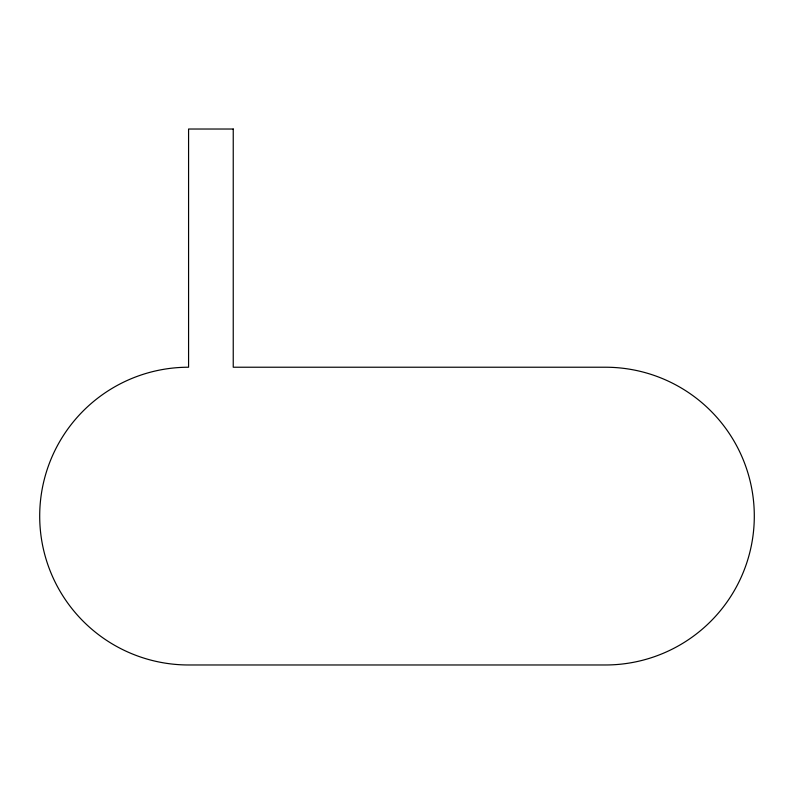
<?xml version="1.0" encoding="UTF-8"?>
<svg xmlns="http://www.w3.org/2000/svg" width="794" height="794" viewBox="0 0 794 794"><rect width="100%" height="100%" fill="white"/><g stroke="black" fill="none" stroke-linecap="round" stroke-linejoin="round"><path stroke-width="1.19" d="M233.238 129.025L188.575 129.025L188.575 367.225A148.875 148.875 0 0 0 39.7 516.1A148.875 148.875 0 0 0 188.575 664.975L605.425 664.975A148.875 148.875 0 0 0 754.3 516.1A148.875 148.875 0 0 0 605.425 367.225L233.238 367.225L233.238 129.025"/></g></svg>
